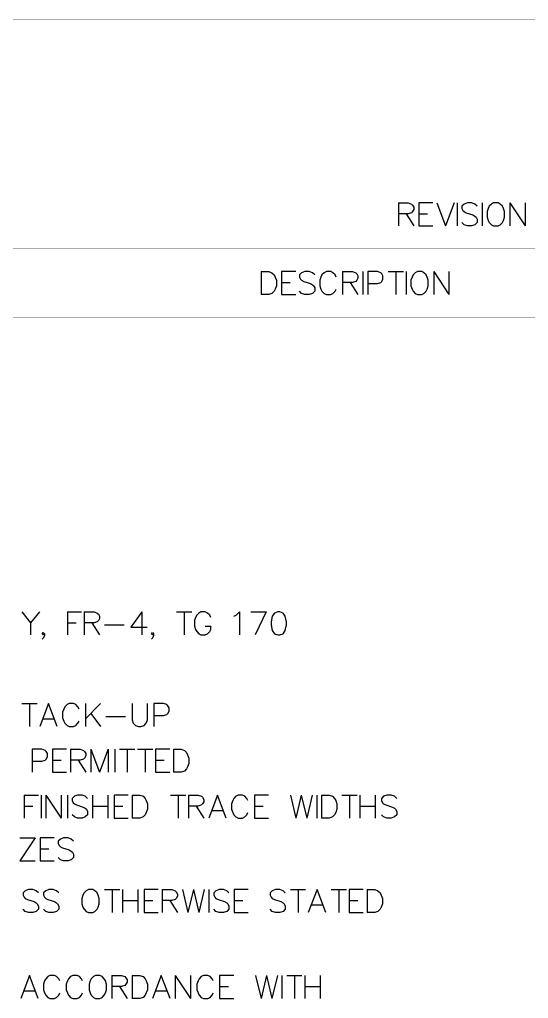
# Model space of a CAD drawing. Header units: millimetres. Extents: x 0 to 559, y 0 to 433.
# Drawn here: x 402.9 to 459.4, y 324.2 to 432.8 of the extents above; entities that cross this region are included whole.
import ezdxf

# ---------------------------------------------------------------- set-up
doc = ezdxf.new("R2010")
doc.units = ezdxf.units.MM
doc.layers.add('KeepOutLayer', color=6, linetype='Continuous')
doc.layers.add('Mechanical7', color=56, linetype='Continuous')

msp = doc.modelspace()

# ---------------------------------------------------------------- linework, layer by layer
at = {"layer": 'KeepOutLayer'}
for p, q in [((444.98, 412.44), (444.98, 409.9)), ((444.98, 412.44), (446.07, 412.44)), ((444.98, 412.44), (444.98, 409.9)), ((444.98, 412.44), (446.07, 412.44)), ((446.07, 412.44), (446.43, 412.32)), ((446.07, 412.44), (446.43, 412.32)), ((446.43, 412.32), (446.55, 412.2)), ((446.43, 412.32), (446.55, 412.2)), ((446.55, 411.48), (446.43, 411.36)), ((446.55, 411.48), (446.43, 411.36)), ((446.55, 412.2), (446.68, 411.96)), ((446.55, 412.2), (446.68, 411.96)), ((446.68, 411.72), (446.55, 411.48)), ((446.68, 411.72), (446.55, 411.48)), ((446.68, 411.96), (446.68, 411.72)), ((446.68, 411.96), (446.68, 411.72)), ((448.82, 412.44), (447.24, 412.44)), ((447.24, 412.44), (447.24, 409.9)), ((448.82, 412.44), (447.24, 412.44)), ((447.24, 412.44), (447.24, 409.9)), ((449.24, 412.44), (450.21, 409.9)), ((449.24, 412.44), (450.21, 409.9)), ((451.17, 412.44), (450.21, 409.9)), ((451.17, 412.44), (450.21, 409.9)), ((451.5, 412.44), (451.5, 409.9)), ((451.5, 412.44), (451.5, 409.9)), ((452.27, 412.32), (452.03, 412.08)), ((452.27, 412.32), (452.03, 412.08)), ((452.03, 412.08), (452.03, 411.84)), ((452.03, 412.08), (452.03, 411.84)), ((452.03, 411.84), (452.15, 411.6)), ((452.03, 411.84), (452.15, 411.6)), ((452.15, 411.6), (452.27, 411.48)), ((452.15, 411.6), (452.27, 411.48)), ((452.64, 412.44), (452.27, 412.32)), ((452.64, 412.44), (452.27, 412.32)), ((452.27, 411.48), (452.52, 411.36)), ((452.27, 411.48), (452.52, 411.36)), ((453.12, 412.44), (452.64, 412.44)), ((453.12, 412.44), (452.64, 412.44)), ((453.48, 412.32), (453.12, 412.44)), ((453.48, 412.32), (453.12, 412.44)), ((453.73, 412.08), (453.48, 412.32)), ((453.73, 412.08), (453.48, 412.32)), ((454.29, 412.44), (454.29, 409.9)), ((454.29, 412.44), (454.29, 409.9)), ((454.95, 411.84), (454.83, 411.48)), ((454.95, 411.84), (454.83, 411.48)), ((454.83, 411.48), (454.83, 410.87)), ((454.83, 411.48), (454.83, 410.87)), ((455.07, 412.08), (454.95, 411.84)), ((455.07, 412.08), (454.95, 411.84)), ((455.31, 412.32), (455.07, 412.08)), ((455.31, 412.32), (455.07, 412.08)), ((455.55, 412.44), (455.31, 412.32)), ((455.55, 412.44), (455.31, 412.32)), ((456.04, 412.44), (455.55, 412.44)), ((456.04, 412.44), (455.55, 412.44)), ((456.28, 412.32), (456.04, 412.44)), ((456.28, 412.32), (456.04, 412.44)), ((456.52, 412.08), (456.28, 412.32)), ((456.52, 412.08), (456.28, 412.32)), ((456.64, 411.84), (456.52, 412.08)), ((456.64, 411.84), (456.52, 412.08)), ((456.76, 411.48), (456.64, 411.84)), ((456.76, 411.48), (456.64, 411.84)), ((456.76, 410.87), (456.76, 411.48)), ((456.76, 410.87), (456.76, 411.48)), ((457.35, 412.44), (457.35, 409.9)), ((457.35, 412.44), (459.05, 409.9)), ((457.35, 412.44), (457.35, 409.9)), ((457.35, 412.44), (459.05, 409.9)), ((459.05, 412.44), (459.05, 409.9)), ((459.05, 412.44), (459.05, 409.9)), ((446.07, 411.24), (444.98, 411.24)), ((446.07, 411.24), (444.98, 411.24)), ((445.83, 411.24), (446.68, 409.9)), ((445.83, 411.24), (446.68, 409.9)), ((446.43, 411.36), (446.07, 411.24)), ((446.43, 411.36), (446.07, 411.24)), ((447.24, 411.24), (448.21, 411.24)), ((447.24, 411.24), (448.21, 411.24)), ((452.52, 411.36), (453.24, 411.11)), ((452.52, 411.36), (453.24, 411.11)), ((453.24, 411.11), (453.48, 410.99)), ((453.24, 411.11), (453.48, 410.99)), ((453.48, 410.99), (453.6, 410.87)), ((453.48, 410.99), (453.6, 410.87)), ((453.6, 410.87), (453.73, 410.63)), ((453.6, 410.87), (453.73, 410.63)), ((453.73, 410.63), (453.73, 410.27)), ((453.73, 410.63), (453.73, 410.27)), ((454.83, 410.87), (454.95, 410.51)), ((454.83, 410.87), (454.95, 410.51)), ((454.95, 410.51), (455.07, 410.27)), ((454.95, 410.51), (455.07, 410.27)), ((456.52, 410.27), (456.64, 410.51)), ((456.52, 410.27), (456.64, 410.51)), ((456.64, 410.51), (456.76, 410.87)), ((456.64, 410.51), (456.76, 410.87)), ((447.24, 409.9), (448.82, 409.9)), ((447.24, 409.9), (448.82, 409.9)), ((452.27, 410.03), (452.03, 410.27)), ((452.27, 410.03), (452.03, 410.27)), ((452.64, 409.9), (452.27, 410.03)), ((452.64, 409.9), (452.27, 410.03)), ((453.12, 409.9), (452.64, 409.9)), ((453.12, 409.9), (452.64, 409.9)), ((453.48, 410.03), (453.12, 409.9)), ((453.48, 410.03), (453.12, 409.9)), ((453.73, 410.27), (453.48, 410.03)), ((453.73, 410.27), (453.48, 410.03)), ((455.07, 410.27), (455.31, 410.03)), ((455.07, 410.27), (455.31, 410.03)), ((455.31, 410.03), (455.55, 409.9)), ((455.31, 410.03), (455.55, 409.9)), ((455.55, 409.9), (456.04, 409.9)), ((455.55, 409.9), (456.04, 409.9)), ((456.04, 409.9), (456.28, 410.03)), ((456.04, 409.9), (456.28, 410.03)), ((456.28, 410.03), (456.52, 410.27)), ((456.28, 410.03), (456.52, 410.27)), ((429.74, 404.82), (429.74, 402.28)), ((429.74, 404.82), (430.59, 404.82)), ((429.74, 404.82), (429.74, 402.28)), ((429.74, 404.82), (430.59, 404.82)), ((430.59, 404.82), (430.95, 404.7)), ((430.59, 404.82), (430.95, 404.7)), ((430.95, 404.7), (431.19, 404.46)), ((430.95, 404.7), (431.19, 404.46)), ((431.19, 404.46), (431.31, 404.22)), ((431.19, 404.46), (431.31, 404.22)), ((431.31, 404.22), (431.44, 403.86)), ((431.31, 404.22), (431.44, 403.86)), ((433.58, 404.82), (432, 404.82)), ((432, 404.82), (432, 402.28)), ((433.58, 404.82), (432, 404.82)), ((432, 404.82), (432, 402.28)), ((434.24, 404.7), (434, 404.46)), ((434.24, 404.7), (434, 404.46)), ((434, 404.46), (434, 404.22)), ((434, 404.46), (434, 404.22)), ((434, 404.22), (434.12, 403.98)), ((434, 404.22), (434.12, 403.98)), ((434.12, 403.98), (434.24, 403.86)), ((434.12, 403.98), (434.24, 403.86)), ((434.6, 404.82), (434.24, 404.7)), ((434.6, 404.82), (434.24, 404.7)), ((435.09, 404.82), (434.6, 404.82)), ((435.09, 404.82), (434.6, 404.82)), ((435.45, 404.7), (435.09, 404.82)), ((435.45, 404.7), (435.09, 404.82)), ((435.69, 404.46), (435.45, 404.7)), ((435.69, 404.46), (435.45, 404.7)), ((436.38, 404.22), (436.26, 403.86)), ((436.38, 404.22), (436.26, 403.86)), ((436.5, 404.46), (436.38, 404.22)), ((436.5, 404.46), (436.38, 404.22)), ((436.74, 404.7), (436.5, 404.46)), ((436.74, 404.7), (436.5, 404.46)), ((436.99, 404.82), (436.74, 404.7)), ((436.99, 404.82), (436.74, 404.7)), ((437.47, 404.82), (436.99, 404.82)), ((437.47, 404.82), (436.99, 404.82)), ((437.71, 404.7), (437.47, 404.82)), ((437.71, 404.7), (437.47, 404.82)), ((437.95, 404.46), (437.71, 404.7)), ((437.95, 404.46), (437.71, 404.7)), ((438.07, 404.22), (437.95, 404.46)), ((438.07, 404.22), (437.95, 404.46)), ((438.79, 404.82), (438.79, 402.28)), ((438.79, 404.82), (439.88, 404.82)), ((438.79, 404.82), (438.79, 402.28)), ((438.79, 404.82), (439.88, 404.82)), ((439.88, 404.82), (440.24, 404.7)), ((439.88, 404.82), (440.24, 404.7)), ((440.24, 404.7), (440.36, 404.58)), ((440.24, 404.7), (440.36, 404.58)), ((440.36, 404.58), (440.48, 404.34)), ((440.36, 404.58), (440.48, 404.34)), ((440.48, 404.1), (440.36, 403.86)), ((440.48, 404.1), (440.36, 403.86)), ((440.48, 404.34), (440.48, 404.1)), ((440.48, 404.34), (440.48, 404.1)), ((441.05, 404.82), (441.05, 402.28)), ((441.05, 404.82), (441.05, 402.28)), ((442.67, 404.82), (441.58, 404.82)), ((441.58, 404.82), (441.58, 402.28)), ((442.67, 404.82), (441.58, 404.82)), ((441.58, 404.82), (441.58, 402.28)), ((443.03, 404.7), (442.67, 404.82)), ((443.03, 404.7), (442.67, 404.82)), ((443.15, 404.58), (443.03, 404.7)), ((443.15, 404.58), (443.03, 404.7)), ((443.27, 404.34), (443.15, 404.58)), ((443.27, 404.34), (443.15, 404.58)), ((443.15, 403.74), (443.27, 403.98)), ((443.15, 403.74), (443.27, 403.98)), ((443.27, 403.98), (443.27, 404.34)), ((443.27, 403.98), (443.27, 404.34)), ((443.84, 404.82), (445.54, 404.82)), ((443.84, 404.82), (445.54, 404.82)), ((444.69, 404.82), (444.69, 402.28)), ((444.69, 404.82), (444.69, 402.28)), ((445.84, 404.82), (445.84, 402.28)), ((445.84, 404.82), (445.84, 402.28)), ((446.49, 404.22), (446.37, 403.86)), ((446.49, 404.22), (446.37, 403.86)), ((446.61, 404.46), (446.49, 404.22)), ((446.61, 404.46), (446.49, 404.22)), ((446.85, 404.7), (446.61, 404.46)), ((446.85, 404.7), (446.61, 404.46)), ((447.1, 404.82), (446.85, 404.7)), ((447.1, 404.82), (446.85, 404.7)), ((447.58, 404.82), (447.1, 404.82)), ((447.58, 404.82), (447.1, 404.82)), ((447.82, 404.7), (447.58, 404.82)), ((447.82, 404.7), (447.58, 404.82)), ((448.06, 404.46), (447.82, 404.7)), ((448.06, 404.46), (447.82, 404.7)), ((448.18, 404.22), (448.06, 404.46)), ((448.18, 404.22), (448.06, 404.46)), ((448.3, 403.86), (448.18, 404.22)), ((448.3, 403.86), (448.18, 404.22)), ((448.9, 404.82), (448.9, 402.28)), ((448.9, 404.82), (450.59, 402.28)), ((448.9, 404.82), (448.9, 402.28)), ((448.9, 404.82), (450.59, 402.28)), ((450.59, 404.82), (450.59, 402.28)), ((450.59, 404.82), (450.59, 402.28)), ((431.31, 402.89), (431.19, 402.65)), ((431.31, 402.89), (431.19, 402.65)), ((431.44, 403.25), (431.31, 402.89)), ((431.44, 403.25), (431.31, 402.89)), ((431.44, 403.86), (431.44, 403.25)), ((431.44, 403.86), (431.44, 403.25)), ((432, 403.62), (432.97, 403.62)), ((432, 403.62), (432.97, 403.62)), ((434.24, 403.86), (434.48, 403.74)), ((434.24, 403.86), (434.48, 403.74)), ((434.48, 403.74), (435.21, 403.49)), ((434.48, 403.74), (435.21, 403.49)), ((435.21, 403.49), (435.45, 403.37)), ((435.21, 403.49), (435.45, 403.37)), ((435.45, 403.37), (435.57, 403.25)), ((435.45, 403.37), (435.57, 403.25)), ((435.57, 403.25), (435.69, 403.01)), ((435.57, 403.25), (435.69, 403.01)), ((435.69, 403.01), (435.69, 402.65)), ((435.69, 403.01), (435.69, 402.65)), ((436.26, 403.86), (436.26, 403.25)), ((436.26, 403.86), (436.26, 403.25)), ((436.26, 403.25), (436.38, 402.89)), ((436.26, 403.25), (436.38, 402.89)), ((436.38, 402.89), (436.5, 402.65)), ((436.38, 402.89), (436.5, 402.65)), ((437.95, 402.65), (438.07, 402.89)), ((437.95, 402.65), (438.07, 402.89)), ((439.88, 403.62), (438.79, 403.62)), ((439.88, 403.62), (438.79, 403.62)), ((439.63, 403.62), (440.48, 402.28)), ((439.63, 403.62), (440.48, 402.28)), ((440.24, 403.74), (439.88, 403.62)), ((440.24, 403.74), (439.88, 403.62)), ((440.36, 403.86), (440.24, 403.74)), ((440.36, 403.86), (440.24, 403.74)), ((441.58, 403.49), (442.67, 403.49)), ((441.58, 403.49), (442.67, 403.49)), ((442.67, 403.49), (443.03, 403.62)), ((442.67, 403.49), (443.03, 403.62)), ((443.03, 403.62), (443.15, 403.74)), ((443.03, 403.62), (443.15, 403.74)), ((446.37, 403.86), (446.37, 403.25)), ((446.37, 403.86), (446.37, 403.25)), ((446.37, 403.25), (446.49, 402.89)), ((446.37, 403.25), (446.49, 402.89)), ((446.49, 402.89), (446.61, 402.65)), ((446.49, 402.89), (446.61, 402.65)), ((448.06, 402.65), (448.18, 402.89)), ((448.06, 402.65), (448.18, 402.89)), ((448.18, 402.89), (448.3, 403.25)), ((448.18, 402.89), (448.3, 403.25)), ((448.3, 403.25), (448.3, 403.86)), ((448.3, 403.25), (448.3, 403.86)), ((430.59, 402.28), (429.74, 402.28)), ((430.59, 402.28), (429.74, 402.28)), ((430.95, 402.41), (430.59, 402.28)), ((430.95, 402.41), (430.59, 402.28)), ((431.19, 402.65), (430.95, 402.41)), ((431.19, 402.65), (430.95, 402.41)), ((432, 402.28), (433.58, 402.28)), ((432, 402.28), (433.58, 402.28)), ((434.24, 402.41), (434, 402.65)), ((434.24, 402.41), (434, 402.65)), ((434.6, 402.28), (434.24, 402.41)), ((434.6, 402.28), (434.24, 402.41)), ((435.09, 402.28), (434.6, 402.28)), ((435.09, 402.28), (434.6, 402.28)), ((435.45, 402.41), (435.09, 402.28)), ((435.45, 402.41), (435.09, 402.28)), ((435.69, 402.65), (435.45, 402.41)), ((435.69, 402.65), (435.45, 402.41)), ((436.5, 402.65), (436.74, 402.41)), ((436.5, 402.65), (436.74, 402.41)), ((436.74, 402.41), (436.99, 402.28)), ((436.74, 402.41), (436.99, 402.28)), ((436.99, 402.28), (437.47, 402.28)), ((436.99, 402.28), (437.47, 402.28)), ((437.47, 402.28), (437.71, 402.41)), ((437.47, 402.28), (437.71, 402.41)), ((437.71, 402.41), (437.95, 402.65)), ((437.71, 402.41), (437.95, 402.65)), ((446.61, 402.65), (446.85, 402.41)), ((446.61, 402.65), (446.85, 402.41)), ((446.85, 402.41), (447.1, 402.28)), ((446.85, 402.41), (447.1, 402.28)), ((447.1, 402.28), (447.58, 402.28)), ((447.1, 402.28), (447.58, 402.28)), ((447.58, 402.28), (447.82, 402.41)), ((447.58, 402.28), (447.82, 402.41)), ((447.82, 402.41), (448.06, 402.65)), ((447.82, 402.41), (448.06, 402.65))]:
    msp.add_line(p, q, dxfattribs=at)
at = {"layer": 'KeepOutLayer', "const_width": 0.0254}
for points in [[(0.48, 432.76), (559.28, 432.76)], [(0.48, 432.76), (559.28, 432.76)], [(417.04, 417.52), (417.04, 427.68)], [(417.04, 417.52), (417.04, 427.68)], [(417.04, 414.98), (417.04, 417.52)], [(417.04, 414.98), (417.04, 417.52)], [(69.06, 414.98), (544.04, 414.98)], [(69.06, 414.98), (544.04, 414.98)], [(381.48, 407.36), (546.58, 407.36)], [(381.48, 407.36), (546.58, 407.36)], [(381.48, 399.74), (546.58, 399.74)], [(381.48, 399.74), (546.58, 399.74)]]:
    msp.add_lwpolyline(points, dxfattribs=at)
at = {"layer": 'KeepOutLayer', "const_width": 0.0127}
for points in [[(417.04, 427.68, 1), (417.05, 427.68, 1)], [(417.04, 427.68, 1), (417.05, 427.68, 1)], [(417.04, 417.52, 1), (417.05, 417.52, 1)], [(417.04, 417.52, 1), (417.05, 417.52, 1)], [(417.04, 417.52, 1), (417.05, 417.52, 1)], [(417.04, 417.52, 1), (417.05, 417.52, 1)], [(417.04, 414.98, 1), (417.05, 414.98, 1)], [(417.04, 414.98, 1), (417.05, 414.98, 1)]]:
    msp.add_lwpolyline(points, format="xyb", close=True, dxfattribs=at)
at = {"layer": 'Mechanical7'}
for p, q in [((403.19, 367.08), (404.16, 365.87)), ((403.19, 367.08), (404.16, 365.87)), ((405.13, 367.08), (404.16, 365.87)), ((405.13, 367.08), (404.16, 365.87)), ((408.25, 367.08), (408.25, 364.54)), ((408.25, 367.08), (409.82, 367.08)), ((408.25, 367.08), (408.25, 364.54)), ((408.25, 367.08), (409.82, 367.08)), ((410.11, 367.08), (410.11, 364.54)), ((410.11, 367.08), (411.2, 367.08)), ((410.11, 367.08), (410.11, 364.54)), ((410.11, 367.08), (411.2, 367.08)), ((411.2, 367.08), (411.56, 366.96)), ((411.2, 367.08), (411.56, 366.96)), ((411.56, 366.96), (411.68, 366.84)), ((411.56, 366.96), (411.68, 366.84)), ((416.5, 367.08), (415.3, 365.39)), ((416.5, 367.08), (415.3, 365.39)), ((416.5, 367.08), (416.5, 364.54)), ((416.5, 367.08), (416.5, 364.54)), ((420.35, 367.08), (422.04, 367.08)), ((420.35, 367.08), (422.04, 367.08)), ((421.2, 367.08), (421.2, 364.54)), ((421.2, 367.08), (421.2, 364.54)), ((422.83, 366.96), (422.59, 366.72)), ((422.83, 366.96), (422.59, 366.72)), ((423.07, 367.08), (422.83, 366.96)), ((423.07, 367.08), (422.83, 366.96)), ((423.55, 367.08), (423.07, 367.08)), ((423.55, 367.08), (423.07, 367.08)), ((423.8, 366.96), (423.55, 367.08)), ((423.8, 366.96), (423.55, 367.08)), ((424.04, 366.72), (423.8, 366.96)), ((424.04, 366.72), (423.8, 366.96)), ((426.98, 366.72), (427.34, 367.08)), ((426.98, 366.72), (427.34, 367.08)), ((427.34, 367.08), (427.34, 364.54)), ((427.34, 367.08), (427.34, 364.54)), ((428.6, 367.08), (430.29, 367.08)), ((428.6, 367.08), (430.29, 367.08)), ((430.29, 367.08), (429.08, 364.54)), ((430.29, 367.08), (429.08, 364.54)), ((431.22, 366.96), (430.98, 366.6)), ((431.22, 366.96), (430.98, 366.6)), ((431.58, 367.08), (431.22, 366.96)), ((431.58, 367.08), (431.22, 366.96)), ((431.83, 367.08), (431.58, 367.08)), ((431.83, 367.08), (431.58, 367.08)), ((432.19, 366.96), (431.83, 367.08)), ((432.19, 366.96), (431.83, 367.08)), ((432.43, 366.6), (432.19, 366.96)), ((432.43, 366.6), (432.19, 366.96)), ((404.16, 365.87), (404.16, 364.54)), ((404.16, 365.87), (404.16, 364.54)), ((408.25, 365.87), (409.21, 365.87)), ((408.25, 365.87), (409.21, 365.87)), ((411.2, 365.87), (410.11, 365.87)), ((411.2, 365.87), (410.11, 365.87)), ((410.95, 365.87), (411.8, 364.54)), ((410.95, 365.87), (411.8, 364.54)), ((411.56, 365.99), (411.2, 365.87)), ((411.56, 365.99), (411.2, 365.87)), ((411.68, 366.11), (411.56, 365.99)), ((411.68, 366.11), (411.56, 365.99)), ((411.68, 366.84), (411.8, 366.6)), ((411.68, 366.84), (411.8, 366.6)), ((411.8, 366.35), (411.68, 366.11)), ((411.8, 366.35), (411.68, 366.11)), ((411.8, 366.6), (411.8, 366.35)), ((411.8, 366.6), (411.8, 366.35)), ((422.47, 366.47), (422.35, 366.11)), ((422.47, 366.47), (422.35, 366.11)), ((422.35, 366.11), (422.35, 365.51)), ((422.35, 366.11), (422.35, 365.51)), ((422.59, 366.72), (422.47, 366.47)), ((422.59, 366.72), (422.47, 366.47)), ((424.16, 366.47), (424.04, 366.72)), ((424.16, 366.47), (424.04, 366.72)), ((426.73, 366.6), (426.98, 366.72)), ((426.73, 366.6), (426.98, 366.72)), ((430.98, 366.6), (430.86, 365.99)), ((430.98, 366.6), (430.86, 365.99)), ((430.86, 365.99), (430.86, 365.63)), ((430.86, 365.99), (430.86, 365.63)), ((432.55, 365.99), (432.43, 366.6)), ((432.55, 365.99), (432.43, 366.6)), ((432.55, 365.63), (432.55, 365.99)), ((432.55, 365.63), (432.55, 365.99)), ((405.45, 364.66), (405.57, 364.78)), ((405.45, 364.66), (405.57, 364.78)), ((405.57, 364.78), (405.69, 364.66)), ((405.57, 364.78), (405.69, 364.66)), ((412.37, 365.63), (414.55, 365.63)), ((412.37, 365.63), (414.55, 365.63)), ((415.3, 365.39), (417.11, 365.39)), ((415.3, 365.39), (417.11, 365.39)), ((417.56, 364.66), (417.68, 364.78)), ((417.56, 364.66), (417.68, 364.78)), ((417.68, 364.78), (417.8, 364.66)), ((417.68, 364.78), (417.8, 364.66)), ((422.35, 365.51), (422.47, 365.14)), ((422.35, 365.51), (422.47, 365.14)), ((422.47, 365.14), (422.59, 364.9)), ((422.47, 365.14), (422.59, 364.9)), ((422.59, 364.9), (422.83, 364.66)), ((422.59, 364.9), (422.83, 364.66)), ((423.55, 365.51), (424.16, 365.51)), ((423.55, 365.51), (424.16, 365.51)), ((423.8, 364.66), (424.04, 364.9)), ((423.8, 364.66), (424.04, 364.9)), ((424.04, 364.9), (424.16, 365.14)), ((424.04, 364.9), (424.16, 365.14)), ((424.16, 365.14), (424.16, 365.51)), ((424.16, 365.14), (424.16, 365.51)), ((430.86, 365.63), (430.98, 365.02)), ((430.86, 365.63), (430.98, 365.02)), ((430.98, 365.02), (431.22, 364.66)), ((430.98, 365.02), (431.22, 364.66)), ((432.19, 364.66), (432.43, 365.02)), ((432.19, 364.66), (432.43, 365.02)), ((432.43, 365.02), (432.55, 365.63)), ((432.43, 365.02), (432.55, 365.63)), ((405.57, 364.54), (405.45, 364.66)), ((405.57, 364.54), (405.45, 364.66)), ((405.57, 364.18), (405.45, 364.06)), ((405.57, 364.18), (405.45, 364.06)), ((405.69, 364.66), (405.57, 364.54)), ((405.69, 364.66), (405.57, 364.54)), ((405.69, 364.42), (405.57, 364.18)), ((405.69, 364.42), (405.57, 364.18)), ((405.69, 364.66), (405.69, 364.42)), ((405.69, 364.66), (405.69, 364.42)), ((417.68, 364.54), (417.56, 364.66)), ((417.68, 364.54), (417.56, 364.66)), ((417.68, 364.18), (417.56, 364.06)), ((417.68, 364.18), (417.56, 364.06)), ((417.8, 364.66), (417.68, 364.54)), ((417.8, 364.66), (417.68, 364.54)), ((417.8, 364.42), (417.68, 364.18)), ((417.8, 364.42), (417.68, 364.18)), ((417.8, 364.66), (417.8, 364.42)), ((417.8, 364.66), (417.8, 364.42)), ((422.83, 364.66), (423.07, 364.54)), ((422.83, 364.66), (423.07, 364.54)), ((423.07, 364.54), (423.55, 364.54)), ((423.07, 364.54), (423.55, 364.54)), ((423.55, 364.54), (423.8, 364.66)), ((423.55, 364.54), (423.8, 364.66)), ((431.22, 364.66), (431.58, 364.54)), ((431.22, 364.66), (431.58, 364.54)), ((431.58, 364.54), (431.83, 364.54)), ((431.58, 364.54), (431.83, 364.54)), ((431.83, 364.54), (432.19, 364.66)), ((431.83, 364.54), (432.19, 364.66)), ((403.19, 356.92), (404.88, 356.92)), ((403.19, 356.92), (404.88, 356.92)), ((404.04, 356.92), (404.04, 354.38)), ((404.04, 356.92), (404.04, 354.38)), ((406.15, 356.92), (405.19, 354.38)), ((406.15, 356.92), (405.19, 354.38)), ((407.12, 354.38), (406.15, 356.92)), ((407.12, 354.38), (406.15, 356.92)), ((407.83, 356.31), (407.71, 355.95)), ((407.83, 356.31), (407.71, 355.95)), ((407.95, 356.56), (407.83, 356.31)), ((407.95, 356.56), (407.83, 356.31)), ((408.2, 356.8), (407.95, 356.56)), ((408.2, 356.8), (407.95, 356.56)), ((408.44, 356.92), (408.2, 356.8)), ((408.44, 356.92), (408.2, 356.8)), ((408.92, 356.92), (408.44, 356.92)), ((408.92, 356.92), (408.44, 356.92)), ((409.16, 356.8), (408.92, 356.92)), ((409.16, 356.8), (408.92, 356.92)), ((409.41, 356.56), (409.16, 356.8)), ((409.41, 356.56), (409.16, 356.8)), ((409.53, 356.31), (409.41, 356.56)), ((409.53, 356.31), (409.41, 356.56)), ((410.24, 356.92), (410.24, 354.38)), ((411.93, 356.92), (410.24, 355.23)), ((410.24, 356.92), (410.24, 354.38)), ((411.93, 356.92), (410.24, 355.23)), ((415.43, 356.92), (415.43, 355.11)), ((415.43, 356.92), (415.43, 355.11)), ((417.12, 355.11), (417.12, 356.92)), ((417.12, 355.11), (417.12, 356.92)), ((418.91, 356.92), (417.82, 356.92)), ((417.82, 356.92), (417.82, 354.38)), ((418.91, 356.92), (417.82, 356.92)), ((417.82, 356.92), (417.82, 354.38)), ((419.27, 356.8), (418.91, 356.92)), ((419.27, 356.8), (418.91, 356.92)), ((419.39, 356.68), (419.27, 356.8)), ((419.39, 356.68), (419.27, 356.8)), ((419.52, 356.44), (419.39, 356.68)), ((419.52, 356.44), (419.39, 356.68)), ((419.52, 356.07), (419.52, 356.44)), ((419.52, 356.07), (419.52, 356.44)), ((405.55, 355.23), (406.76, 355.23)), ((405.55, 355.23), (406.76, 355.23)), ((407.71, 355.95), (407.71, 355.35)), ((407.71, 355.95), (407.71, 355.35)), ((407.71, 355.35), (407.83, 354.98)), ((407.71, 355.35), (407.83, 354.98)), ((410.84, 355.83), (411.93, 354.38)), ((410.84, 355.83), (411.93, 354.38)), ((412.5, 355.47), (414.68, 355.47)), ((412.5, 355.47), (414.68, 355.47)), ((415.43, 355.11), (415.55, 354.74)), ((415.43, 355.11), (415.55, 354.74)), ((417, 354.74), (417.12, 355.11)), ((417, 354.74), (417.12, 355.11)), ((417.82, 355.59), (418.91, 355.59)), ((417.82, 355.59), (418.91, 355.59)), ((418.91, 355.59), (419.27, 355.71)), ((418.91, 355.59), (419.27, 355.71)), ((419.27, 355.71), (419.39, 355.83)), ((419.27, 355.71), (419.39, 355.83)), ((419.39, 355.83), (419.52, 356.07)), ((419.39, 355.83), (419.52, 356.07)), ((407.83, 354.98), (407.95, 354.74)), ((407.83, 354.98), (407.95, 354.74)), ((407.95, 354.74), (408.2, 354.5)), ((407.95, 354.74), (408.2, 354.5)), ((408.2, 354.5), (408.44, 354.38)), ((408.2, 354.5), (408.44, 354.38)), ((408.44, 354.38), (408.92, 354.38)), ((408.44, 354.38), (408.92, 354.38)), ((408.92, 354.38), (409.16, 354.5)), ((408.92, 354.38), (409.16, 354.5)), ((409.16, 354.5), (409.41, 354.74)), ((409.16, 354.5), (409.41, 354.74)), ((409.41, 354.74), (409.53, 354.98)), ((409.41, 354.74), (409.53, 354.98)), ((415.55, 354.74), (415.79, 354.5)), ((415.55, 354.74), (415.79, 354.5)), ((415.79, 354.5), (416.15, 354.38)), ((415.79, 354.5), (416.15, 354.38)), ((416.15, 354.38), (416.4, 354.38)), ((416.15, 354.38), (416.4, 354.38)), ((416.4, 354.38), (416.76, 354.5)), ((416.4, 354.38), (416.76, 354.5)), ((416.76, 354.5), (417, 354.74)), ((416.76, 354.5), (417, 354.74)), ((405.41, 351.84), (404.32, 351.84)), ((404.32, 351.84), (404.32, 349.3)), ((405.41, 351.84), (404.32, 351.84)), ((404.32, 351.84), (404.32, 349.3)), ((405.78, 351.72), (405.41, 351.84)), ((405.78, 351.72), (405.41, 351.84)), ((408.16, 351.84), (406.59, 351.84)), ((406.59, 351.84), (406.59, 349.3)), ((408.16, 351.84), (406.59, 351.84)), ((406.59, 351.84), (406.59, 349.3)), ((408.58, 351.84), (408.58, 349.3)), ((408.58, 351.84), (409.67, 351.84)), ((408.58, 351.84), (408.58, 349.3)), ((408.58, 351.84), (409.67, 351.84)), ((409.67, 351.84), (410.03, 351.72)), ((409.67, 351.84), (410.03, 351.72)), ((410.84, 351.84), (410.84, 349.3)), ((410.84, 351.84), (411.81, 349.3)), ((410.84, 351.84), (410.84, 349.3)), ((410.84, 351.84), (411.81, 349.3)), ((412.78, 351.84), (411.81, 349.3)), ((412.78, 351.84), (411.81, 349.3)), ((412.78, 351.84), (412.78, 349.3)), ((412.78, 351.84), (412.78, 349.3)), ((413.5, 351.84), (413.5, 349.3)), ((413.5, 351.84), (413.5, 349.3)), ((414.03, 351.84), (415.73, 351.84)), ((414.03, 351.84), (415.73, 351.84)), ((414.88, 351.84), (414.88, 349.3)), ((414.88, 351.84), (414.88, 349.3)), ((416.03, 351.84), (417.72, 351.84)), ((416.03, 351.84), (417.72, 351.84)), ((416.88, 351.84), (416.88, 349.3)), ((416.88, 351.84), (416.88, 349.3)), ((419.6, 351.84), (418.03, 351.84)), ((418.03, 351.84), (418.03, 349.3)), ((419.6, 351.84), (418.03, 351.84)), ((418.03, 351.84), (418.03, 349.3)), ((420.02, 351.84), (420.02, 349.3)), ((420.02, 351.84), (420.87, 351.84)), ((420.02, 351.84), (420.02, 349.3)), ((420.02, 351.84), (420.87, 351.84)), ((420.87, 351.84), (421.23, 351.72)), ((420.87, 351.84), (421.23, 351.72)), ((405.9, 351.6), (405.78, 351.72)), ((405.9, 351.6), (405.78, 351.72)), ((405.78, 350.63), (405.9, 350.75)), ((405.78, 350.63), (405.9, 350.75)), ((406.02, 351.36), (405.9, 351.6)), ((406.02, 351.36), (405.9, 351.6)), ((405.9, 350.75), (406.02, 350.99)), ((405.9, 350.75), (406.02, 350.99)), ((406.02, 350.99), (406.02, 351.36)), ((406.02, 350.99), (406.02, 351.36)), ((410.03, 350.75), (409.67, 350.63)), ((410.03, 350.75), (409.67, 350.63)), ((410.03, 351.72), (410.15, 351.6)), ((410.03, 351.72), (410.15, 351.6)), ((410.15, 350.87), (410.03, 350.75)), ((410.15, 350.87), (410.03, 350.75)), ((410.15, 351.6), (410.27, 351.36)), ((410.15, 351.6), (410.27, 351.36)), ((410.27, 351.11), (410.15, 350.87)), ((410.27, 351.11), (410.15, 350.87)), ((410.27, 351.36), (410.27, 351.11)), ((410.27, 351.36), (410.27, 351.11)), ((421.23, 351.72), (421.47, 351.48)), ((421.23, 351.72), (421.47, 351.48)), ((421.47, 351.48), (421.59, 351.23)), ((421.47, 351.48), (421.59, 351.23)), ((421.59, 351.23), (421.71, 350.87)), ((421.59, 351.23), (421.71, 350.87)), ((421.71, 350.87), (421.71, 350.27)), ((421.71, 350.87), (421.71, 350.27)), ((404.32, 350.51), (405.41, 350.51)), ((404.32, 350.51), (405.41, 350.51)), ((405.41, 350.51), (405.78, 350.63)), ((405.41, 350.51), (405.78, 350.63)), ((406.59, 350.63), (407.55, 350.63)), ((406.59, 350.63), (407.55, 350.63)), ((409.67, 350.63), (408.58, 350.63)), ((409.67, 350.63), (408.58, 350.63)), ((409.43, 350.63), (410.27, 349.3)), ((409.43, 350.63), (410.27, 349.3)), ((418.03, 350.63), (418.99, 350.63)), ((418.03, 350.63), (418.99, 350.63)), ((421.47, 349.66), (421.23, 349.42)), ((421.47, 349.66), (421.23, 349.42)), ((421.59, 349.9), (421.47, 349.66)), ((421.59, 349.9), (421.47, 349.66)), ((421.71, 350.27), (421.59, 349.9)), ((421.71, 350.27), (421.59, 349.9)), ((406.59, 349.3), (408.16, 349.3)), ((406.59, 349.3), (408.16, 349.3)), ((418.03, 349.3), (419.6, 349.3)), ((418.03, 349.3), (419.6, 349.3)), ((420.87, 349.3), (420.02, 349.3)), ((420.87, 349.3), (420.02, 349.3)), ((421.23, 349.42), (420.87, 349.3)), ((421.23, 349.42), (420.87, 349.3)), ((403.46, 346.76), (403.46, 344.22)), ((403.46, 346.76), (405.03, 346.76)), ((403.46, 346.76), (403.46, 344.22)), ((403.46, 346.76), (405.03, 346.76)), ((405.32, 346.76), (405.32, 344.22)), ((405.32, 346.76), (405.32, 344.22)), ((405.85, 346.76), (405.85, 344.22)), ((405.85, 346.76), (407.54, 344.22)), ((405.85, 346.76), (405.85, 344.22)), ((405.85, 346.76), (407.54, 344.22)), ((407.54, 346.76), (407.54, 344.22)), ((407.54, 346.76), (407.54, 344.22)), ((408.25, 346.76), (408.25, 344.22)), ((408.25, 346.76), (408.25, 344.22)), ((409.02, 346.64), (408.78, 346.4)), ((409.02, 346.64), (408.78, 346.4)), ((408.78, 346.4), (408.78, 346.15)), ((408.78, 346.4), (408.78, 346.15)), ((409.38, 346.76), (409.02, 346.64)), ((409.38, 346.76), (409.02, 346.64)), ((409.87, 346.76), (409.38, 346.76)), ((409.87, 346.76), (409.38, 346.76)), ((410.23, 346.64), (409.87, 346.76)), ((410.23, 346.64), (409.87, 346.76)), ((410.47, 346.4), (410.23, 346.64)), ((410.47, 346.4), (410.23, 346.64)), ((411.04, 346.76), (411.04, 344.22)), ((411.04, 346.76), (411.04, 344.22)), ((412.73, 346.76), (412.73, 344.22)), ((412.73, 346.76), (412.73, 344.22)), ((415, 346.76), (413.43, 346.76)), ((413.43, 346.76), (413.43, 344.22)), ((415, 346.76), (413.43, 346.76)), ((413.43, 346.76), (413.43, 344.22)), ((415.43, 346.76), (415.43, 344.22)), ((415.43, 346.76), (416.27, 346.76)), ((415.43, 346.76), (415.43, 344.22)), ((415.43, 346.76), (416.27, 346.76)), ((416.27, 346.76), (416.64, 346.64)), ((416.27, 346.76), (416.64, 346.64)), ((416.64, 346.64), (416.88, 346.4)), ((416.64, 346.64), (416.88, 346.4)), ((416.88, 346.4), (417, 346.15)), ((416.88, 346.4), (417, 346.15)), ((419.68, 346.76), (421.38, 346.76)), ((419.68, 346.76), (421.38, 346.76)), ((420.53, 346.76), (420.53, 344.22)), ((420.53, 346.76), (420.53, 344.22)), ((421.68, 346.76), (421.68, 344.22)), ((421.68, 346.76), (422.77, 346.76)), ((421.68, 346.76), (421.68, 344.22)), ((421.68, 346.76), (422.77, 346.76)), ((422.77, 346.76), (423.13, 346.64)), ((422.77, 346.76), (423.13, 346.64)), ((423.13, 346.64), (423.25, 346.52)), ((423.13, 346.64), (423.25, 346.52)), ((423.25, 346.52), (423.37, 346.28)), ((423.25, 346.52), (423.37, 346.28)), ((424.91, 346.76), (423.94, 344.22)), ((424.91, 346.76), (423.94, 344.22)), ((425.88, 344.22), (424.91, 346.76)), ((425.88, 344.22), (424.91, 346.76)), ((426.71, 346.4), (426.59, 346.15)), ((426.71, 346.4), (426.59, 346.15)), ((426.95, 346.64), (426.71, 346.4)), ((426.95, 346.64), (426.71, 346.4)), ((427.19, 346.76), (426.95, 346.64)), ((427.19, 346.76), (426.95, 346.64)), ((427.68, 346.76), (427.19, 346.76)), ((427.68, 346.76), (427.19, 346.76)), ((427.92, 346.64), (427.68, 346.76)), ((427.92, 346.64), (427.68, 346.76)), ((428.16, 346.4), (427.92, 346.64)), ((428.16, 346.4), (427.92, 346.64)), ((428.28, 346.15), (428.16, 346.4)), ((428.28, 346.15), (428.16, 346.4)), ((430.57, 346.76), (429, 346.76)), ((429, 346.76), (429, 344.22)), ((430.57, 346.76), (429, 346.76)), ((429, 346.76), (429, 344.22)), ((432.99, 346.76), (433.59, 344.22)), ((432.99, 346.76), (433.59, 344.22)), ((434.2, 346.76), (433.59, 344.22)), ((434.2, 346.76), (433.59, 344.22)), ((434.2, 346.76), (434.8, 344.22)), ((434.2, 346.76), (434.8, 344.22)), ((435.41, 346.76), (434.8, 344.22)), ((435.41, 346.76), (434.8, 344.22)), ((435.91, 346.76), (435.91, 344.22)), ((435.91, 346.76), (435.91, 344.22)), ((436.45, 346.76), (436.45, 344.22)), ((436.45, 346.76), (437.29, 346.76)), ((436.45, 346.76), (436.45, 344.22)), ((436.45, 346.76), (437.29, 346.76)), ((437.29, 346.76), (437.65, 346.64)), ((437.29, 346.76), (437.65, 346.64)), ((437.65, 346.64), (437.9, 346.4)), ((437.65, 346.64), (437.9, 346.4)), ((437.9, 346.4), (438.02, 346.15)), ((437.9, 346.4), (438.02, 346.15)), ((438.71, 346.76), (440.4, 346.76)), ((438.71, 346.76), (440.4, 346.76)), ((439.55, 346.76), (439.55, 344.22)), ((439.55, 346.76), (439.55, 344.22)), ((440.7, 346.76), (440.7, 344.22)), ((440.7, 346.76), (440.7, 344.22)), ((442.39, 346.76), (442.39, 344.22)), ((442.39, 346.76), (442.39, 344.22)), ((443.34, 346.64), (443.1, 346.4)), ((443.34, 346.64), (443.1, 346.4)), ((443.1, 346.4), (443.1, 346.15)), ((443.1, 346.4), (443.1, 346.15)), ((443.7, 346.76), (443.34, 346.64)), ((443.7, 346.76), (443.34, 346.64)), ((444.18, 346.76), (443.7, 346.76)), ((444.18, 346.76), (443.7, 346.76)), ((444.55, 346.64), (444.18, 346.76)), ((444.55, 346.64), (444.18, 346.76)), ((444.79, 346.4), (444.55, 346.64)), ((444.79, 346.4), (444.55, 346.64)), ((403.46, 345.55), (404.42, 345.55)), ((403.46, 345.55), (404.42, 345.55)), ((408.78, 346.15), (408.9, 345.91)), ((408.78, 346.15), (408.9, 345.91)), ((408.9, 345.91), (409.02, 345.79)), ((408.9, 345.91), (409.02, 345.79)), ((409.02, 345.79), (409.26, 345.67)), ((409.02, 345.79), (409.26, 345.67)), ((409.26, 345.67), (409.99, 345.43)), ((409.26, 345.67), (409.99, 345.43)), ((409.99, 345.43), (410.23, 345.31)), ((409.99, 345.43), (410.23, 345.31)), ((410.23, 345.31), (410.35, 345.19)), ((410.23, 345.31), (410.35, 345.19)), ((411.04, 345.55), (412.73, 345.55)), ((411.04, 345.55), (412.73, 345.55)), ((413.43, 345.55), (414.4, 345.55)), ((413.43, 345.55), (414.4, 345.55)), ((417, 346.15), (417.12, 345.79)), ((417, 346.15), (417.12, 345.79)), ((417.12, 345.79), (417.12, 345.19)), ((417.12, 345.79), (417.12, 345.19)), ((422.77, 345.55), (421.68, 345.55)), ((422.77, 345.55), (421.68, 345.55)), ((422.53, 345.55), (423.37, 344.22)), ((422.53, 345.55), (423.37, 344.22)), ((423.13, 345.67), (422.77, 345.55)), ((423.13, 345.67), (422.77, 345.55)), ((423.25, 345.79), (423.13, 345.67)), ((423.25, 345.79), (423.13, 345.67)), ((423.37, 346.03), (423.25, 345.79)), ((423.37, 346.03), (423.25, 345.79)), ((423.37, 346.28), (423.37, 346.03)), ((423.37, 346.28), (423.37, 346.03)), ((426.59, 346.15), (426.47, 345.79)), ((426.59, 346.15), (426.47, 345.79)), ((426.47, 345.79), (426.47, 345.19)), ((426.47, 345.79), (426.47, 345.19)), ((429, 345.55), (429.96, 345.55)), ((429, 345.55), (429.96, 345.55)), ((438.02, 346.15), (438.14, 345.79)), ((438.02, 346.15), (438.14, 345.79)), ((438.14, 345.79), (438.14, 345.19)), ((438.14, 345.79), (438.14, 345.19)), ((440.7, 345.55), (442.39, 345.55)), ((440.7, 345.55), (442.39, 345.55)), ((443.1, 346.15), (443.22, 345.91)), ((443.1, 346.15), (443.22, 345.91)), ((443.22, 345.91), (443.34, 345.79)), ((443.22, 345.91), (443.34, 345.79)), ((443.34, 345.79), (443.58, 345.67)), ((443.34, 345.79), (443.58, 345.67)), ((443.58, 345.67), (444.31, 345.43)), ((443.58, 345.67), (444.31, 345.43)), ((444.31, 345.43), (444.55, 345.31)), ((444.31, 345.43), (444.55, 345.31)), ((444.55, 345.31), (444.67, 345.19)), ((444.55, 345.31), (444.67, 345.19)), ((409.02, 344.34), (408.78, 344.58)), ((409.02, 344.34), (408.78, 344.58)), ((409.38, 344.22), (409.02, 344.34)), ((409.38, 344.22), (409.02, 344.34)), ((409.87, 344.22), (409.38, 344.22)), ((409.87, 344.22), (409.38, 344.22)), ((410.23, 344.34), (409.87, 344.22)), ((410.23, 344.34), (409.87, 344.22)), ((410.47, 344.58), (410.23, 344.34)), ((410.47, 344.58), (410.23, 344.34)), ((410.35, 345.19), (410.47, 344.95)), ((410.35, 345.19), (410.47, 344.95)), ((410.47, 344.95), (410.47, 344.58)), ((410.47, 344.95), (410.47, 344.58)), ((413.43, 344.22), (415, 344.22)), ((413.43, 344.22), (415, 344.22)), ((416.27, 344.22), (415.43, 344.22)), ((416.27, 344.22), (415.43, 344.22)), ((416.64, 344.34), (416.27, 344.22)), ((416.64, 344.34), (416.27, 344.22)), ((416.88, 344.58), (416.64, 344.34)), ((416.88, 344.58), (416.64, 344.34)), ((417, 344.82), (416.88, 344.58)), ((417, 344.82), (416.88, 344.58)), ((417.12, 345.19), (417, 344.82)), ((417.12, 345.19), (417, 344.82)), ((424.3, 345.07), (425.51, 345.07)), ((424.3, 345.07), (425.51, 345.07)), ((426.47, 345.19), (426.59, 344.82)), ((426.47, 345.19), (426.59, 344.82)), ((426.59, 344.82), (426.71, 344.58)), ((426.59, 344.82), (426.71, 344.58)), ((426.71, 344.58), (426.95, 344.34)), ((426.71, 344.58), (426.95, 344.34)), ((426.95, 344.34), (427.19, 344.22)), ((426.95, 344.34), (427.19, 344.22)), ((427.19, 344.22), (427.68, 344.22)), ((427.19, 344.22), (427.68, 344.22)), ((427.68, 344.22), (427.92, 344.34)), ((427.68, 344.22), (427.92, 344.34)), ((427.92, 344.34), (428.16, 344.58)), ((427.92, 344.34), (428.16, 344.58)), ((428.16, 344.58), (428.28, 344.82)), ((428.16, 344.58), (428.28, 344.82)), ((429, 344.22), (430.57, 344.22)), ((429, 344.22), (430.57, 344.22)), ((437.29, 344.22), (436.45, 344.22)), ((437.29, 344.22), (436.45, 344.22)), ((437.65, 344.34), (437.29, 344.22)), ((437.65, 344.34), (437.29, 344.22)), ((437.9, 344.58), (437.65, 344.34)), ((437.9, 344.58), (437.65, 344.34)), ((438.02, 344.82), (437.9, 344.58)), ((438.02, 344.82), (437.9, 344.58)), ((438.14, 345.19), (438.02, 344.82)), ((438.14, 345.19), (438.02, 344.82)), ((443.34, 344.34), (443.1, 344.58)), ((443.34, 344.34), (443.1, 344.58)), ((443.7, 344.22), (443.34, 344.34)), ((443.7, 344.22), (443.34, 344.34)), ((444.18, 344.22), (443.7, 344.22)), ((444.18, 344.22), (443.7, 344.22)), ((444.55, 344.34), (444.18, 344.22)), ((444.55, 344.34), (444.18, 344.22)), ((444.79, 344.58), (444.55, 344.34)), ((444.79, 344.58), (444.55, 344.34)), ((444.67, 345.19), (444.79, 344.95)), ((444.67, 345.19), (444.79, 344.95)), ((444.79, 344.95), (444.79, 344.58)), ((444.79, 344.95), (444.79, 344.58)), ((404.65, 342.01), (402.96, 339.47)), ((402.96, 342.01), (404.65, 342.01)), ((404.65, 342.01), (402.96, 339.47)), ((402.96, 342.01), (404.65, 342.01)), ((406.79, 342.01), (405.22, 342.01)), ((405.22, 342.01), (405.22, 339.47)), ((406.79, 342.01), (405.22, 342.01)), ((405.22, 342.01), (405.22, 339.47)), ((407.82, 342.01), (407.46, 341.89)), ((407.82, 342.01), (407.46, 341.89)), ((408.31, 342.01), (407.82, 342.01)), ((408.31, 342.01), (407.82, 342.01)), ((408.67, 341.89), (408.31, 342.01)), ((408.67, 341.89), (408.31, 342.01)), ((407.46, 341.89), (407.22, 341.65)), ((407.46, 341.89), (407.22, 341.65)), ((407.22, 341.65), (407.22, 341.41)), ((407.22, 341.65), (407.22, 341.41)), ((407.22, 341.41), (407.34, 341.16)), ((407.22, 341.41), (407.34, 341.16)), ((407.34, 341.16), (407.46, 341.04)), ((407.34, 341.16), (407.46, 341.04)), ((407.46, 341.04), (407.7, 340.92)), ((407.46, 341.04), (407.7, 340.92)), ((407.7, 340.92), (408.43, 340.68)), ((407.7, 340.92), (408.43, 340.68)), ((408.91, 341.65), (408.67, 341.89)), ((408.91, 341.65), (408.67, 341.89)), ((405.22, 340.8), (406.19, 340.8)), ((405.22, 340.8), (406.19, 340.8)), ((407.46, 339.59), (407.22, 339.83)), ((407.46, 339.59), (407.22, 339.83)), ((408.43, 340.68), (408.67, 340.56)), ((408.43, 340.68), (408.67, 340.56)), ((408.67, 340.56), (408.79, 340.44)), ((408.67, 340.56), (408.79, 340.44)), ((408.91, 339.83), (408.67, 339.59)), ((408.91, 339.83), (408.67, 339.59)), ((408.79, 340.44), (408.91, 340.2)), ((408.79, 340.44), (408.91, 340.2)), ((408.91, 340.2), (408.91, 339.83)), ((408.91, 340.2), (408.91, 339.83)), ((402.96, 339.47), (404.65, 339.47)), ((402.96, 339.47), (404.65, 339.47)), ((405.22, 339.47), (406.79, 339.47)), ((405.22, 339.47), (406.79, 339.47)), ((407.82, 339.47), (407.46, 339.59)), ((407.82, 339.47), (407.46, 339.59)), ((408.31, 339.47), (407.82, 339.47)), ((408.31, 339.47), (407.82, 339.47)), ((408.67, 339.59), (408.31, 339.47)), ((408.67, 339.59), (408.31, 339.47)), ((403.57, 336.16), (403.33, 335.91)), ((403.33, 335.91), (403.33, 335.67)), ((403.33, 335.67), (403.45, 335.43)), ((403.93, 336.28), (403.57, 336.16)), ((404.41, 336.28), (403.93, 336.28)), ((404.78, 336.16), (404.41, 336.28)), ((405.02, 335.91), (404.78, 336.16)), ((405.83, 336.16), (405.59, 335.91)), ((405.59, 335.91), (405.59, 335.67)), ((405.59, 335.67), (405.71, 335.43)), ((406.19, 336.28), (405.83, 336.16)), ((406.68, 336.28), (406.19, 336.28)), ((407.04, 336.16), (406.68, 336.28)), ((407.28, 335.91), (407.04, 336.16)), ((409.97, 335.67), (409.84, 335.31)), ((410.09, 335.91), (409.97, 335.67)), ((410.33, 336.16), (410.09, 335.91)), ((410.57, 336.28), (410.33, 336.16)), ((411.05, 336.28), (410.57, 336.28)), ((411.3, 336.16), (411.05, 336.28)), ((411.54, 335.91), (411.3, 336.16)), ((411.66, 335.67), (411.54, 335.91)), ((411.78, 335.31), (411.66, 335.67)), ((412.37, 336.28), (414.06, 336.28)), ((413.22, 336.28), (413.22, 333.74)), ((414.37, 336.28), (414.37, 333.74)), ((416.06, 336.28), (416.06, 333.74)), ((418.33, 336.28), (416.76, 336.28)), ((416.76, 336.28), (416.76, 333.74)), ((418.76, 336.28), (418.76, 333.74)), ((418.76, 336.28), (419.84, 336.28)), ((419.84, 336.28), (420.21, 336.16)), ((420.21, 336.16), (420.33, 336.04)), ((420.33, 336.04), (420.45, 335.79)), ((420.45, 335.55), (420.33, 335.31)), ((420.45, 335.79), (420.45, 335.55)), ((421.02, 336.28), (421.62, 333.74)), ((422.23, 336.28), (421.62, 333.74)), ((422.23, 336.28), (422.83, 333.74)), ((423.44, 336.28), (422.83, 333.74)), ((423.94, 336.28), (423.94, 333.74)), ((424.72, 336.16), (424.48, 335.91)), ((424.48, 335.91), (424.48, 335.67)), ((424.48, 335.67), (424.6, 335.43)), ((425.08, 336.28), (424.72, 336.16)), ((425.56, 336.28), (425.08, 336.28)), ((425.93, 336.16), (425.56, 336.28)), ((426.17, 335.91), (425.93, 336.16)), ((428.31, 336.28), (426.74, 336.28)), ((426.74, 336.28), (426.74, 333.74)), ((430.97, 336.16), (430.73, 335.91)), ((430.73, 335.91), (430.73, 335.67)), ((430.73, 335.67), (430.85, 335.43)), ((431.33, 336.28), (430.97, 336.16)), ((431.82, 336.28), (431.33, 336.28)), ((432.18, 336.16), (431.82, 336.28)), ((432.42, 335.91), (432.18, 336.16)), ((432.99, 336.28), (434.68, 336.28)), ((433.84, 336.28), (433.84, 333.74)), ((435.95, 336.28), (434.98, 333.74)), ((436.92, 333.74), (435.95, 336.28)), ((437.51, 336.28), (439.21, 336.28)), ((438.36, 336.28), (438.36, 333.74)), ((441.08, 336.28), (439.51, 336.28)), ((439.51, 336.28), (439.51, 333.74)), ((441.5, 336.28), (441.5, 333.74)), ((441.5, 336.28), (442.35, 336.28)), ((442.35, 336.28), (442.71, 336.16)), ((442.71, 336.16), (442.95, 335.91)), ((442.95, 335.91), (443.07, 335.67)), ((443.07, 335.67), (443.2, 335.31)), ((403.45, 335.43), (403.57, 335.31)), ((403.57, 335.31), (403.81, 335.19)), ((403.81, 335.19), (404.54, 334.95)), ((404.54, 334.95), (404.78, 334.83)), ((404.78, 334.83), (404.9, 334.7)), ((404.9, 334.7), (405.02, 334.46)), ((405.02, 334.46), (405.02, 334.1)), ((405.71, 335.43), (405.83, 335.31)), ((405.83, 335.31), (406.07, 335.19)), ((406.07, 335.19), (406.8, 334.95)), ((406.8, 334.95), (407.04, 334.83)), ((407.04, 334.83), (407.16, 334.7)), ((407.16, 334.7), (407.28, 334.46)), ((407.28, 334.46), (407.28, 334.1)), ((409.84, 335.31), (409.84, 334.7)), ((409.84, 334.7), (409.97, 334.34)), ((411.66, 334.34), (411.78, 334.7)), ((411.78, 334.7), (411.78, 335.31)), ((414.37, 335.07), (416.06, 335.07)), ((416.76, 335.07), (417.73, 335.07)), ((419.84, 335.07), (418.76, 335.07)), ((419.6, 335.07), (420.45, 333.74)), ((420.21, 335.19), (419.84, 335.07)), ((420.33, 335.31), (420.21, 335.19)), ((424.6, 335.43), (424.72, 335.31)), ((424.72, 335.31), (424.96, 335.19)), ((424.96, 335.19), (425.69, 334.95)), ((425.69, 334.95), (425.93, 334.83)), ((425.93, 334.83), (426.05, 334.7)), ((426.05, 334.7), (426.17, 334.46)), ((426.17, 334.46), (426.17, 334.1)), ((426.74, 335.07), (427.71, 335.07)), ((430.85, 335.43), (430.97, 335.31)), ((430.97, 335.31), (431.21, 335.19)), ((431.21, 335.19), (431.94, 334.95)), ((431.94, 334.95), (432.18, 334.83)), ((432.18, 334.83), (432.3, 334.7)), ((432.3, 334.7), (432.42, 334.46)), ((432.42, 334.46), (432.42, 334.1)), ((435.35, 334.58), (436.56, 334.58)), ((439.51, 335.07), (440.47, 335.07)), ((443.2, 334.7), (443.07, 334.34)), ((443.2, 335.31), (443.2, 334.7)), ((403.57, 333.86), (403.33, 334.1)), ((403.93, 333.74), (403.57, 333.86)), ((404.41, 333.74), (403.93, 333.74)), ((404.78, 333.86), (404.41, 333.74)), ((405.02, 334.1), (404.78, 333.86)), ((405.83, 333.86), (405.59, 334.1)), ((406.19, 333.74), (405.83, 333.86)), ((406.68, 333.74), (406.19, 333.74)), ((407.04, 333.86), (406.68, 333.74)), ((407.28, 334.1), (407.04, 333.86)), ((409.97, 334.34), (410.09, 334.1)), ((410.09, 334.1), (410.33, 333.86)), ((410.33, 333.86), (410.57, 333.74)), ((410.57, 333.74), (411.05, 333.74)), ((411.05, 333.74), (411.3, 333.86)), ((411.3, 333.86), (411.54, 334.1)), ((411.54, 334.1), (411.66, 334.34)), ((416.76, 333.74), (418.33, 333.74)), ((424.72, 333.86), (424.48, 334.1)), ((425.08, 333.74), (424.72, 333.86)), ((425.56, 333.74), (425.08, 333.74)), ((425.93, 333.86), (425.56, 333.74)), ((426.17, 334.1), (425.93, 333.86)), ((426.74, 333.74), (428.31, 333.74)), ((430.97, 333.86), (430.73, 334.1)), ((431.33, 333.74), (430.97, 333.86)), ((431.82, 333.74), (431.33, 333.74)), ((432.18, 333.86), (431.82, 333.74)), ((432.42, 334.1), (432.18, 333.86)), ((439.51, 333.74), (441.08, 333.74)), ((442.35, 333.74), (441.5, 333.74)), ((442.71, 333.86), (442.35, 333.74)), ((442.95, 334.1), (442.71, 333.86)), ((443.07, 334.34), (442.95, 334.1)), ((404.03, 326.75), (403.06, 324.21)), ((405, 324.21), (404.03, 326.75)), ((405.71, 326.15), (405.59, 325.78)), ((405.59, 325.78), (405.59, 325.18)), ((405.83, 326.39), (405.71, 326.15)), ((406.07, 326.63), (405.83, 326.39)), ((406.31, 326.75), (406.07, 326.63)), ((406.8, 326.75), (406.31, 326.75)), ((407.04, 326.63), (406.8, 326.75)), ((407.28, 326.39), (407.04, 326.63)), ((407.4, 326.15), (407.28, 326.39)), ((408.24, 326.15), (408.12, 325.78)), ((408.12, 325.78), (408.12, 325.18)), ((408.36, 326.39), (408.24, 326.15)), ((408.6, 326.63), (408.36, 326.39)), ((408.84, 326.75), (408.6, 326.63)), ((409.32, 326.75), (408.84, 326.75)), ((409.57, 326.63), (409.32, 326.75)), ((409.81, 326.39), (409.57, 326.63)), ((409.93, 326.15), (409.81, 326.39)), ((410.76, 326.15), (410.64, 325.78)), ((410.64, 325.78), (410.64, 325.18)), ((410.88, 326.39), (410.76, 326.15)), ((411.13, 326.63), (410.88, 326.39)), ((411.37, 326.75), (411.13, 326.63)), ((411.85, 326.75), (411.37, 326.75)), ((412.09, 326.63), (411.85, 326.75)), ((412.34, 326.39), (412.09, 326.63)), ((412.46, 326.15), (412.34, 326.39)), ((412.58, 325.78), (412.46, 326.15)), ((412.58, 325.18), (412.58, 325.78)), ((413.17, 326.75), (413.17, 324.21)), ((413.17, 326.75), (414.26, 326.75)), ((414.26, 326.75), (414.62, 326.63)), ((414.62, 326.63), (414.74, 326.51)), ((414.74, 325.78), (414.62, 325.66)), ((414.74, 326.51), (414.86, 326.27)), ((414.86, 326.03), (414.74, 325.78)), ((414.86, 326.27), (414.86, 326.03)), ((415.43, 326.75), (415.43, 324.21)), ((415.43, 326.75), (416.28, 326.75)), ((416.28, 326.75), (416.64, 326.63)), ((416.64, 326.63), (416.88, 326.39)), ((416.88, 326.39), (417, 326.15)), ((417, 326.15), (417.12, 325.78)), ((417.12, 325.78), (417.12, 325.18)), ((418.66, 326.75), (417.69, 324.21)), ((419.63, 324.21), (418.66, 326.75)), ((420.22, 326.75), (420.22, 324.21)), ((420.22, 326.75), (421.91, 324.21)), ((421.91, 326.75), (421.91, 324.21)), ((422.74, 326.15), (422.61, 325.78)), ((422.61, 325.78), (422.61, 325.18)), ((422.86, 326.39), (422.74, 326.15)), ((423.1, 326.63), (422.86, 326.39)), ((423.34, 326.75), (423.1, 326.63)), ((423.82, 326.75), (423.34, 326.75)), ((424.07, 326.63), (423.82, 326.75)), ((424.31, 326.39), (424.07, 326.63)), ((424.43, 326.15), (424.31, 326.39)), ((426.71, 326.75), (425.14, 326.75)), ((425.14, 326.75), (425.14, 324.21)), ((429.13, 326.75), (429.74, 324.21)), ((430.34, 326.75), (429.74, 324.21)), ((430.34, 326.75), (430.95, 324.21)), ((431.55, 326.75), (430.95, 324.21)), ((432.06, 326.75), (432.06, 324.21)), ((432.59, 326.75), (434.28, 326.75)), ((433.44, 326.75), (433.44, 324.21)), ((434.59, 326.75), (434.59, 324.21)), ((436.28, 326.75), (436.28, 324.21)), ((403.42, 325.06), (404.63, 325.06)), ((405.59, 325.18), (405.71, 324.82)), ((405.71, 324.82), (405.83, 324.58)), ((407.28, 324.58), (407.4, 324.82)), ((408.12, 325.18), (408.24, 324.82)), ((408.24, 324.82), (408.36, 324.58)), ((409.81, 324.58), (409.93, 324.82)), ((410.64, 325.18), (410.76, 324.82)), ((410.76, 324.82), (410.88, 324.58)), ((412.34, 324.58), (412.46, 324.82)), ((412.46, 324.82), (412.58, 325.18)), ((414.26, 325.54), (413.17, 325.54)), ((414.02, 325.54), (414.86, 324.21)), ((414.62, 325.66), (414.26, 325.54)), ((417, 324.82), (416.88, 324.58)), ((417.12, 325.18), (417, 324.82)), ((418.06, 325.06), (419.26, 325.06)), ((422.61, 325.18), (422.74, 324.82)), ((422.74, 324.82), (422.86, 324.58)), ((424.31, 324.58), (424.43, 324.82)), ((425.14, 325.54), (426.11, 325.54)), ((434.59, 325.54), (436.28, 325.54)), ((405.83, 324.58), (406.07, 324.33)), ((406.07, 324.33), (406.31, 324.21)), ((406.31, 324.21), (406.8, 324.21)), ((406.8, 324.21), (407.04, 324.33)), ((407.04, 324.33), (407.28, 324.58)), ((408.36, 324.58), (408.6, 324.33)), ((408.6, 324.33), (408.84, 324.21)), ((408.84, 324.21), (409.32, 324.21)), ((409.32, 324.21), (409.57, 324.33)), ((409.57, 324.33), (409.81, 324.58)), ((410.88, 324.58), (411.13, 324.33)), ((411.13, 324.33), (411.37, 324.21)), ((411.37, 324.21), (411.85, 324.21)), ((411.85, 324.21), (412.09, 324.33)), ((412.09, 324.33), (412.34, 324.58)), ((416.28, 324.21), (415.43, 324.21)), ((416.64, 324.33), (416.28, 324.21)), ((416.88, 324.58), (416.64, 324.33)), ((422.86, 324.58), (423.1, 324.33)), ((423.1, 324.33), (423.34, 324.21)), ((423.34, 324.21), (423.82, 324.21)), ((423.82, 324.21), (424.07, 324.33)), ((424.07, 324.33), (424.31, 324.58)), ((425.14, 324.21), (426.71, 324.21))]:
    msp.add_line(p, q, dxfattribs=at)

doc.saveas('drawing.dxf')
